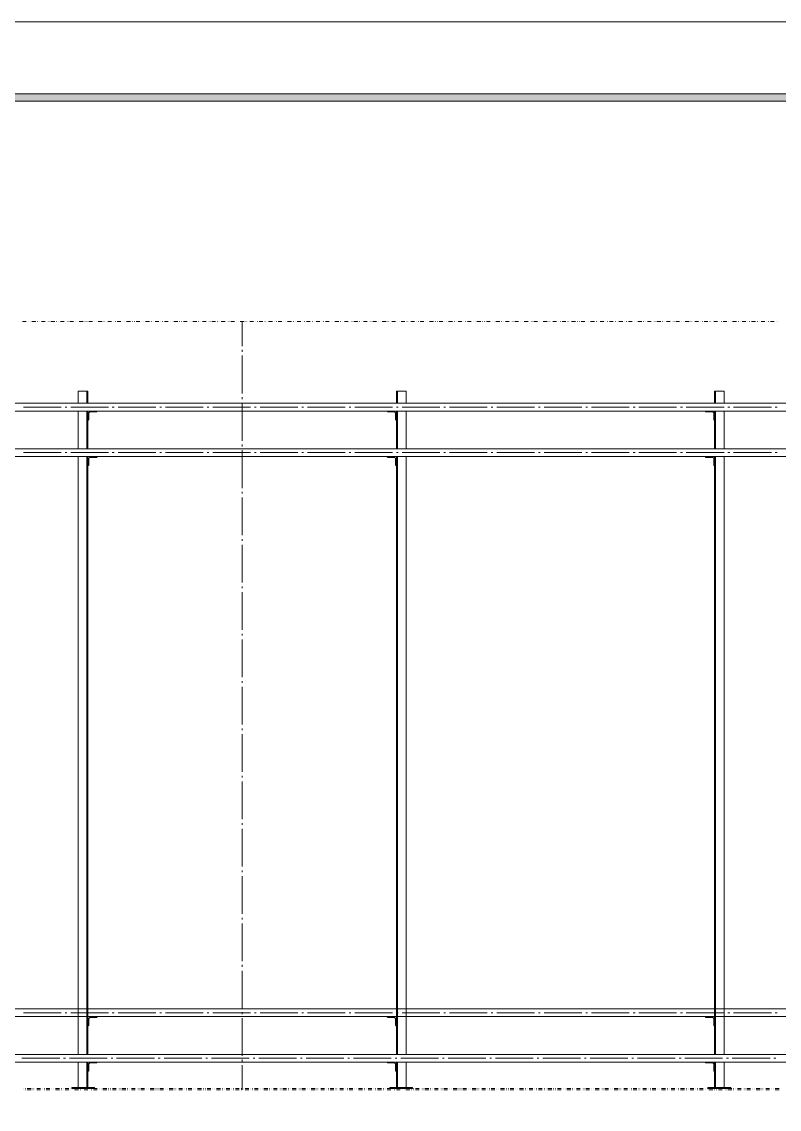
# Model space of a CAD drawing. Header units: millimetres. Extents: x 0 to 829, y 0 to 586.
# Drawn here: x 204.5 to 303.1, y 444 to 585.6 of the extents above; entities that cross this region are included whole.
import ezdxf

# ---------------------------------------------------------------- set-up
doc = ezdxf.new("R2010")
doc.units = ezdxf.units.MM

msp = doc.modelspace()

# ---------------------------------------------------------------- hatches: boundary and pattern name
h = msp.add_hatch(color=0)
h.dxf.hatch_style = 2
h.paths.add_polyline_path([(819.788528, 576.266028), (818.80075, 575.281778), (25.142472, 575.281778), (24.154694, 576.266028)])

# ---------------------------------------------------------------- linework, layer by layer
at = {"color": 0, "lineweight": 0}
for points in [[(0, 0), (0, 585.632278), (829.154778, 585.632278), (829.154778, 0)], [(819.788528, 576.266028), (818.80075, 575.281778), (25.142472, 575.281778), (24.154694, 576.266028)]]:
    msp.add_lwpolyline(points, close=True, dxfattribs=at)
for points in [[(204.611111, 546.583306), (205.105, 546.583306)], [(205.351944, 546.583306), (205.369583, 546.583306)], [(205.598889, 546.583306), (205.616528, 546.583306)], [(205.842306, 546.583306), (206.336194, 546.583306)], [(206.583139, 546.583306), (206.600778, 546.583306)], [(206.830083, 546.583306), (206.847722, 546.583306)], [(207.077028, 546.583306), (207.570917, 546.583306)], [(207.814333, 546.583306), (207.831972, 546.583306)], [(208.061278, 546.583306), (208.078917, 546.583306)], [(208.308222, 546.583306), (208.802111, 546.583306)], [(209.049056, 546.583306), (209.066694, 546.583306)], [(209.296, 546.583306), (209.313639, 546.583306)], [(209.539417, 546.583306), (210.033306, 546.583306)], [(210.28025, 546.583306), (210.297889, 546.583306)], [(210.527194, 546.583306), (210.544833, 546.583306)], [(210.774139, 546.583306), (211.268028, 546.583306)], [(211.511444, 546.583306), (211.529083, 546.583306)], [(211.758389, 546.583306), (211.776028, 546.583306)], [(212.005333, 546.583306), (212.499222, 546.583306)], [(212.746167, 546.583306), (212.763806, 546.583306)], [(212.993111, 546.583306), (213.01075, 546.583306)], [(213.236528, 546.583306), (213.730417, 546.583306)], [(213.977361, 546.583306), (213.995, 546.583306)], [(214.224306, 546.583306), (214.241944, 546.583306)], [(214.47125, 546.583306), (214.965139, 546.583306)], [(215.208556, 546.583306), (215.226194, 546.583306)], [(215.4555, 546.583306), (215.473139, 546.583306)], [(215.702444, 546.583306), (216.196333, 546.583306)], [(216.443278, 546.583306), (216.460917, 546.583306)], [(216.690222, 546.583306), (216.707861, 546.583306)], [(216.937167, 546.583306), (217.427528, 546.583306)], [(217.674472, 546.583306), (217.692111, 546.583306)], [(217.921417, 546.583306), (217.939056, 546.583306)], [(218.168361, 546.583306), (218.66225, 546.583306)], [(218.905667, 546.583306), (218.923306, 546.583306)], [(219.152611, 546.583306), (219.17025, 546.583306)], [(219.399556, 546.583306), (219.893444, 546.583306)], [(220.140389, 546.583306), (220.158028, 546.583306)], [(220.387333, 546.583306), (220.404972, 546.583306)], [(220.634278, 546.583306), (221.124639, 546.583306)], [(221.371583, 546.583306), (221.389222, 546.583306)], [(221.618528, 546.583306), (221.636167, 546.583306)], [(221.865472, 546.583306), (222.359361, 546.583306)], [(222.602778, 546.583306), (222.620417, 546.583306)], [(222.849722, 546.583306), (222.867361, 546.583306)], [(223.096667, 546.583306), (223.590556, 546.583306)], [(223.8375, 546.583306), (223.855139, 546.583306)], [(224.084444, 546.583306), (224.102083, 546.583306)], [(224.331389, 546.583306), (224.82175, 546.583306)], [(225.068694, 546.583306), (225.086333, 546.583306)], [(225.315639, 546.583306), (225.333278, 546.583306)], [(225.562583, 546.583306), (226.056472, 546.583306)], [(226.299889, 546.583306), (226.317528, 546.583306)], [(226.546833, 546.583306), (226.564472, 546.583306)], [(226.793778, 546.583306), (227.287667, 546.583306)], [(227.534611, 546.583306), (227.55225, 546.583306)], [(227.781556, 546.583306), (227.799194, 546.583306)], [(228.0285, 546.583306), (228.518861, 546.583306)], [(228.765806, 546.583306), (228.783444, 546.583306)], [(229.01275, 546.583306), (229.030389, 546.583306)], [(229.259694, 546.583306), (229.753583, 546.583306)], [(230.000528, 546.583306), (230.018167, 546.583306)], [(230.243944, 546.583306), (230.261583, 546.583306)], [(230.490889, 546.583306), (230.984778, 546.583306)], [(231.231722, 546.583306), (231.249361, 546.583306)], [(231.478667, 546.583306), (231.496306, 546.583306)], [(231.725611, 546.583306), (232.215972, 546.583306)], [(232.462917, 546.583306), (232.480556, 546.583306)], [(232.709861, 546.583306), (232.7275, 546.583306)], [(232.956806, 546.583306), (233.450694, 546.583306)], [(233.20375, 546.583306), (233.20375, 543.404778)], [(233.697639, 546.583306), (233.715278, 546.583306)], [(233.941056, 546.583306), (233.958694, 546.583306)], [(234.188, 546.583306), (234.681889, 546.583306)], [(234.928833, 546.583306), (234.946472, 546.583306)], [(235.175778, 546.583306), (235.193417, 546.583306)], [(235.422722, 546.583306), (235.913083, 546.583306)], [(236.160028, 546.583306), (236.177667, 546.583306)], [(236.406972, 546.583306), (236.424611, 546.583306)], [(236.653917, 546.583306), (237.147806, 546.583306)], [(237.39475, 546.583306), (237.412389, 546.583306)], [(237.638167, 546.583306), (237.655806, 546.583306)], [(237.885111, 546.583306), (238.379, 546.583306)], [(238.625944, 546.583306), (238.643583, 546.583306)], [(238.872889, 546.583306), (238.890528, 546.583306)], [(239.119833, 546.583306), (239.610194, 546.583306)], [(239.857139, 546.583306), (239.874778, 546.583306)], [(240.104083, 546.583306), (240.121722, 546.583306)], [(240.351028, 546.583306), (240.844917, 546.583306)], [(241.091861, 546.583306), (241.1095, 546.583306)], [(241.335278, 546.583306), (241.352917, 546.583306)], [(241.582222, 546.583306), (242.076111, 546.583306)], [(242.323056, 546.583306), (242.340694, 546.583306)], [(242.57, 546.583306), (242.587639, 546.583306)], [(242.816944, 546.583306), (243.307306, 546.583306)], [(243.55425, 546.583306), (243.571889, 546.583306)], [(243.801194, 546.583306), (243.818833, 546.583306)], [(244.048139, 546.583306), (244.542028, 546.583306)], [(244.788972, 546.583306), (244.806611, 546.583306)], [(245.032389, 546.583306), (245.050028, 546.583306)], [(245.279333, 546.583306), (245.773222, 546.583306)], [(246.020167, 546.583306), (246.037806, 546.583306)], [(246.267111, 546.583306), (246.28475, 546.583306)], [(246.514056, 546.583306), (247.004417, 546.583306)], [(247.251361, 546.583306), (247.269, 546.583306)], [(247.498306, 546.583306), (247.515944, 546.583306)], [(247.74525, 546.583306), (248.239139, 546.583306)], [(248.486083, 546.583306), (248.503722, 546.583306)], [(248.7295, 546.583306), (248.747139, 546.583306)], [(248.976444, 546.583306), (249.470333, 546.583306)], [(249.717278, 546.583306), (249.734917, 546.583306)], [(249.964222, 546.583306), (249.981861, 546.583306)], [(250.211167, 546.583306), (250.701528, 546.583306)], [(250.948472, 546.583306), (250.966111, 546.583306)], [(251.195417, 546.583306), (251.213056, 546.583306)], [(251.442361, 546.583306), (251.93625, 546.583306)], [(252.183194, 546.583306), (252.200833, 546.583306)], [(252.426611, 546.583306), (252.44425, 546.583306)], [(252.673556, 546.583306), (253.167444, 546.583306)], [(253.414389, 546.583306), (253.432028, 546.583306)], [(253.661333, 546.583306), (253.678972, 546.583306)], [(253.908278, 546.583306), (254.398639, 546.583306)], [(254.645583, 546.583306), (254.663222, 546.583306)], [(254.892528, 546.583306), (254.910167, 546.583306)], [(255.139472, 546.583306), (255.633361, 546.583306)], [(255.880306, 546.583306), (255.897944, 546.583306)], [(256.123722, 546.583306), (256.141361, 546.583306)], [(256.370667, 546.583306), (256.864556, 546.583306)], [(257.1115, 546.583306), (257.129139, 546.583306)], [(257.358444, 546.583306), (257.376083, 546.583306)], [(257.605389, 546.583306), (258.09575, 546.583306)], [(258.342694, 546.583306), (258.360333, 546.583306)], [(258.589639, 546.583306), (258.607278, 546.583306)], [(258.836583, 546.583306), (259.330472, 546.583306)], [(259.577417, 546.583306), (259.595056, 546.583306)], [(259.824361, 546.583306), (259.842, 546.583306)], [(260.067778, 546.583306), (260.561667, 546.583306)], [(260.808611, 546.583306), (260.82625, 546.583306)], [(261.055556, 546.583306), (261.073194, 546.583306)], [(261.3025, 546.583306), (261.792861, 546.583306)], [(262.039806, 546.583306), (262.057444, 546.583306)], [(262.28675, 546.583306), (262.304389, 546.583306)], [(262.533694, 546.583306), (263.027583, 546.583306)], [(263.274528, 546.583306), (263.292167, 546.583306)], [(263.521472, 546.583306), (263.539111, 546.583306)], [(263.764889, 546.583306), (264.258778, 546.583306)], [(264.505722, 546.583306), (264.523361, 546.583306)], [(264.752667, 546.583306), (264.770306, 546.583306)], [(264.999611, 546.583306), (265.489972, 546.583306)], [(265.736917, 546.583306), (265.754556, 546.583306)], [(265.983861, 546.583306), (266.0015, 546.583306)], [(266.230806, 546.583306), (266.724694, 546.583306)], [(266.971639, 546.583306), (266.989278, 546.583306)], [(267.218583, 546.583306), (267.236222, 546.583306)], [(267.462, 546.583306), (267.955889, 546.583306)], [(268.202833, 546.583306), (268.220472, 546.583306)], [(268.449778, 546.583306), (268.467417, 546.583306)], [(268.696722, 546.583306), (269.187083, 546.583306)], [(269.434028, 546.583306), (269.451667, 546.583306)], [(269.680972, 546.583306), (269.698611, 546.583306)], [(269.927917, 546.583306), (270.421806, 546.583306)], [(270.66875, 546.583306), (270.686389, 546.583306)], [(270.915694, 546.583306), (270.933333, 546.583306)], [(271.159111, 546.583306), (271.653, 546.583306)], [(271.899944, 546.583306), (271.917583, 546.583306)], [(272.146889, 546.583306), (272.164528, 546.583306)], [(272.393833, 546.583306), (272.887722, 546.583306)], [(273.131139, 546.583306), (273.148778, 546.583306)], [(273.378083, 546.583306), (273.395722, 546.583306)], [(273.625028, 546.583306), (274.118917, 546.583306)], [(274.365861, 546.583306), (274.3835, 546.583306)], [(274.612806, 546.583306), (274.630444, 546.583306)], [(274.856222, 546.583306), (275.350111, 546.583306)], [(275.597056, 546.583306), (275.614694, 546.583306)], [(275.844, 546.583306), (275.861639, 546.583306)], [(276.090944, 546.583306), (276.584833, 546.583306)], [(276.82825, 546.583306), (276.845889, 546.583306)], [(277.075194, 546.583306), (277.092833, 546.583306)], [(277.322139, 546.583306), (277.816028, 546.583306)], [(278.062972, 546.583306), (278.080611, 546.583306)], [(278.309917, 546.583306), (278.327556, 546.583306)], [(278.553333, 546.583306), (279.047222, 546.583306)], [(279.294167, 546.583306), (279.311806, 546.583306)], [(279.541111, 546.583306), (279.55875, 546.583306)], [(279.788056, 546.583306), (280.281944, 546.583306)], [(280.525361, 546.583306), (280.543, 546.583306)], [(280.772306, 546.583306), (280.789944, 546.583306)], [(281.01925, 546.583306), (281.513139, 546.583306)], [(281.760083, 546.583306), (281.777722, 546.583306)], [(282.007028, 546.583306), (282.024667, 546.583306)], [(282.250444, 546.583306), (282.744333, 546.583306)], [(282.991278, 546.583306), (283.008917, 546.583306)], [(283.238222, 546.583306), (283.255861, 546.583306)], [(283.485167, 546.583306), (283.979056, 546.583306)], [(284.222472, 546.583306), (284.240111, 546.583306)], [(284.469417, 546.583306), (284.487056, 546.583306)], [(284.716361, 546.583306), (285.21025, 546.583306)], [(285.457194, 546.583306), (285.474833, 546.583306)], [(285.704139, 546.583306), (285.721778, 546.583306)], [(285.951083, 546.583306), (286.441444, 546.583306)], [(286.688389, 546.583306), (286.706028, 546.583306)], [(286.935333, 546.583306), (286.952972, 546.583306)], [(287.182278, 546.583306), (287.676167, 546.583306)], [(287.919583, 546.583306), (287.937222, 546.583306)], [(288.166528, 546.583306), (288.184167, 546.583306)], [(288.413472, 546.583306), (288.907361, 546.583306)], [(289.154306, 546.583306), (289.171944, 546.583306)], [(289.40125, 546.583306), (289.418889, 546.583306)], [(289.648194, 546.583306), (290.138556, 546.583306)], [(290.3855, 546.583306), (290.403139, 546.583306)], [(290.632444, 546.583306), (290.650083, 546.583306)], [(290.879389, 546.583306), (291.373278, 546.583306)], [(291.616694, 546.583306), (291.634333, 546.583306)], [(291.863639, 546.583306), (291.881278, 546.583306)], [(292.110583, 546.583306), (292.604472, 546.583306)], [(292.851417, 546.583306), (292.869056, 546.583306)], [(293.098361, 546.583306), (293.116, 546.583306)], [(293.345306, 546.583306), (293.835667, 546.583306)], [(294.082611, 546.583306), (294.10025, 546.583306)], [(294.329556, 546.583306), (294.347194, 546.583306)], [(294.5765, 546.583306), (295.070389, 546.583306)], [(295.313806, 546.583306), (295.331444, 546.583306)], [(295.56075, 546.583306), (295.578389, 546.583306)], [(295.807694, 546.583306), (296.301583, 546.583306)], [(296.548528, 546.583306), (296.566167, 546.583306)], [(296.795472, 546.583306), (296.813111, 546.583306)], [(297.042417, 546.583306), (297.532778, 546.583306)], [(297.779722, 546.583306), (297.797361, 546.583306)], [(298.026667, 546.583306), (298.044306, 546.583306)], [(298.273611, 546.583306), (298.7675, 546.583306)], [(299.014444, 546.583306), (299.032083, 546.583306)], [(299.257861, 546.583306), (299.2755, 546.583306)], [(299.504806, 546.583306), (299.998694, 546.583306)], [(300.245639, 546.583306), (300.263278, 546.583306)], [(300.492583, 546.583306), (300.510222, 546.583306)], [(300.739528, 546.583306), (301.229889, 546.583306)], [(301.476833, 546.583306), (301.494472, 546.583306)], [(301.723778, 546.583306), (301.741417, 546.583306)], [(301.970722, 546.583306), (302.464611, 546.583306)], [(302.711556, 546.583306), (302.729194, 546.583306)], [(302.954972, 546.583306), (302.972611, 546.583306)], [(233.20375, 542.914417), (233.20375, 542.667472)], [(233.20375, 542.173583), (233.20375, 537.245278)], [(211.878333, 537.538083), (213.120111, 537.538083)], [(211.878333, 537.538083), (211.878333, 535.950583)], [(213.000167, 537.538083), (213.000167, 535.950583)], [(213.120111, 537.538083), (213.120111, 535.950583)], [(233.20375, 536.751389), (233.20375, 536.504444)], [(253.287389, 537.538083), (253.287389, 535.950583)], [(254.529167, 537.538083), (253.287389, 537.538083)], [(253.403806, 537.538083), (253.403806, 535.950583)], [(254.529167, 537.538083), (254.529167, 535.950583)], [(294.692917, 537.538083), (294.692917, 535.950583)], [(295.938222, 537.538083), (294.692917, 537.538083)], [(294.812861, 537.538083), (294.812861, 535.950583)], [(295.938222, 537.538083), (295.938222, 535.950583)], [(198.518639, 535.950583), (365.629472, 535.950583)], [(204.724, 535.446111), (209.652306, 535.446111)], [(210.146194, 535.446111), (210.393139, 535.446111)], [(210.8835, 535.446111), (215.815333, 535.446111)], [(216.305694, 535.446111), (216.552639, 535.446111)], [(217.046528, 535.446111), (221.974833, 535.446111)], [(222.468722, 535.446111), (222.715667, 535.446111)], [(223.209556, 535.446111), (228.137861, 535.446111)], [(228.63175, 535.446111), (228.878694, 535.446111)], [(229.369056, 535.446111), (234.300889, 535.446111)], [(233.20375, 536.010556), (233.20375, 531.08225)], [(234.79125, 535.446111), (235.038194, 535.446111)], [(235.532083, 535.446111), (240.460389, 535.446111)], [(240.954278, 535.446111), (241.201222, 535.446111)], [(241.695111, 535.446111), (246.623417, 535.446111)], [(247.117306, 535.446111), (247.36425, 535.446111)], [(247.854611, 535.446111), (252.786444, 535.446111)], [(253.280333, 535.446111), (253.52375, 535.446111)], [(254.017639, 535.446111), (258.949472, 535.446111)], [(259.439833, 535.446111), (259.686778, 535.446111)], [(260.180667, 535.446111), (265.108972, 535.446111)], [(265.602861, 535.446111), (265.849806, 535.446111)], [(266.343694, 535.446111), (271.272, 535.446111)], [(271.765889, 535.446111), (272.012833, 535.446111)], [(272.503194, 535.446111), (277.435028, 535.446111)], [(277.925389, 535.446111), (278.172333, 535.446111)], [(278.666222, 535.446111), (283.594528, 535.446111)], [(284.088417, 535.446111), (284.335361, 535.446111)], [(284.82925, 535.446111), (289.757556, 535.446111)], [(290.251444, 535.446111), (290.498389, 535.446111)], [(290.98875, 535.446111), (295.920583, 535.446111)], [(296.410944, 535.446111), (296.657889, 535.446111)], [(297.151778, 535.446111), (302.080083, 535.446111)], [(302.573972, 535.446111), (302.820917, 535.446111)], [(198.518639, 534.945167), (365.629472, 534.945167)], [(211.878333, 534.945167), (211.878333, 530.0345)], [(213.000167, 534.945167), (213.000167, 530.0345)], [(213.120111, 534.945167), (213.120111, 530.0345)], [(213.356472, 534.825222), (213.236528, 534.708806)], [(213.236528, 534.708806), (213.236528, 533.819806)], [(213.356472, 534.825222), (214.245472, 534.825222)], [(214.245472, 534.825222), (214.361889, 534.945167)], [(252.042083, 534.945167), (252.162028, 534.825222)], [(252.042083, 534.945167), (252.162028, 534.825222)], [(253.051028, 534.825222), (252.162028, 534.825222)], [(253.051028, 534.825222), (252.162028, 534.825222)], [(253.167444, 534.708806), (253.051028, 534.825222)], [(253.167444, 534.708806), (253.051028, 534.825222)], [(253.167444, 534.708806), (253.167444, 533.819806)], [(253.167444, 534.708806), (253.167444, 533.819806)], [(253.287389, 534.945167), (253.287389, 530.0345)], [(253.403806, 534.945167), (253.403806, 530.0345)], [(254.529167, 534.945167), (254.529167, 530.0345)], [(293.451139, 534.945167), (293.571083, 534.825222)], [(293.451139, 534.945167), (293.571083, 534.825222)], [(294.456556, 534.825222), (293.571083, 534.825222)], [(294.456556, 534.825222), (293.571083, 534.825222)], [(294.5765, 534.708806), (294.456556, 534.825222)], [(294.5765, 534.708806), (294.456556, 534.825222)], [(294.5765, 534.708806), (294.5765, 533.819806)], [(294.5765, 534.708806), (294.5765, 533.819806)], [(294.692917, 534.945167), (294.692917, 530.0345)], [(294.812861, 534.945167), (294.812861, 530.0345)], [(295.938222, 534.945167), (295.938222, 530.0345)], [(213.120111, 533.703389), (213.236528, 533.819806)], [(253.167444, 533.819806), (253.287389, 533.703389)], [(253.167444, 533.819806), (253.287389, 533.703389)], [(294.5765, 533.819806), (294.692917, 533.703389)], [(294.5765, 533.819806), (294.692917, 533.703389)], [(198.518639, 530.0345), (365.629472, 530.0345)], [(233.20375, 530.588361), (233.20375, 530.341417)], [(233.20375, 529.851056), (233.20375, 524.919222)], [(198.518639, 529.029083), (365.629472, 529.029083)], [(204.724, 529.533556), (209.652306, 529.533556)], [(210.146194, 529.533556), (210.393139, 529.533556)], [(210.8835, 529.533556), (215.815333, 529.533556)], [(211.878333, 529.029083), (211.878333, 451.171028)], [(213.000167, 529.029083), (213.000167, 451.171028)], [(213.120111, 529.029083), (213.120111, 451.171028)], [(213.356472, 528.912667), (213.236528, 528.792722)], [(213.236528, 528.792722), (213.236528, 527.903722)], [(213.356472, 528.912667), (214.245472, 528.912667)], [(214.245472, 528.912667), (214.361889, 529.029083)], [(216.305694, 529.533556), (216.552639, 529.533556)], [(217.046528, 529.533556), (221.974833, 529.533556)], [(222.468722, 529.533556), (222.715667, 529.533556)], [(223.209556, 529.533556), (228.137861, 529.533556)], [(228.63175, 529.533556), (228.878694, 529.533556)], [(229.369056, 529.533556), (234.300889, 529.533556)], [(234.79125, 529.533556), (235.038194, 529.533556)], [(235.532083, 529.533556), (240.460389, 529.533556)], [(240.954278, 529.533556), (241.201222, 529.533556)], [(241.695111, 529.533556), (246.623417, 529.533556)], [(247.117306, 529.533556), (247.36425, 529.533556)], [(247.854611, 529.533556), (252.786444, 529.533556)], [(252.042083, 529.029083), (252.162028, 528.912667)], [(252.042083, 529.029083), (252.162028, 528.912667)], [(253.051028, 528.912667), (252.162028, 528.912667)], [(253.051028, 528.912667), (252.162028, 528.912667)], [(253.167444, 528.792722), (253.051028, 528.912667)], [(253.167444, 528.792722), (253.051028, 528.912667)], [(253.167444, 528.792722), (253.167444, 527.903722)], [(253.167444, 528.792722), (253.167444, 527.903722)], [(253.280333, 529.533556), (253.52375, 529.533556)], [(253.287389, 529.029083), (253.287389, 451.171028)], [(253.403806, 529.029083), (253.403806, 451.171028)], [(254.017639, 529.533556), (258.949472, 529.533556)], [(254.529167, 529.029083), (254.529167, 451.171028)], [(259.439833, 529.533556), (259.686778, 529.533556)], [(260.180667, 529.533556), (265.108972, 529.533556)], [(265.602861, 529.533556), (265.849806, 529.533556)], [(266.343694, 529.533556), (271.272, 529.533556)], [(271.765889, 529.533556), (272.012833, 529.533556)], [(272.503194, 529.533556), (277.435028, 529.533556)], [(277.925389, 529.533556), (278.172333, 529.533556)], [(278.666222, 529.533556), (283.594528, 529.533556)], [(284.088417, 529.533556), (284.335361, 529.533556)], [(284.82925, 529.533556), (289.757556, 529.533556)], [(290.251444, 529.533556), (290.498389, 529.533556)], [(290.98875, 529.533556), (295.920583, 529.533556)], [(293.451139, 529.029083), (293.571083, 528.912667)], [(293.451139, 529.029083), (293.571083, 528.912667)], [(294.456556, 528.912667), (293.571083, 528.912667)], [(294.456556, 528.912667), (293.571083, 528.912667)], [(294.5765, 528.792722), (294.456556, 528.912667)], [(294.5765, 528.792722), (294.456556, 528.912667)], [(294.5765, 528.792722), (294.5765, 527.903722)], [(294.5765, 528.792722), (294.5765, 527.903722)], [(294.692917, 529.029083), (294.692917, 451.171028)], [(294.812861, 529.029083), (294.812861, 451.171028)], [(295.938222, 529.029083), (295.938222, 451.171028)], [(296.410944, 529.533556), (296.657889, 529.533556)], [(297.151778, 529.533556), (302.080083, 529.533556)], [(302.573972, 529.533556), (302.820917, 529.533556)], [(213.120111, 527.787306), (213.236528, 527.903722)], [(253.167444, 527.903722), (253.287389, 527.787306)], [(253.167444, 527.903722), (253.287389, 527.787306)], [(294.5765, 527.903722), (294.692917, 527.787306)], [(294.5765, 527.903722), (294.692917, 527.787306)], [(233.20375, 524.428861), (233.20375, 524.181917)], [(233.20375, 523.688028), (233.20375, 518.759722)], [(233.20375, 518.265833), (233.20375, 518.018889)], [(233.20375, 517.525), (233.20375, 512.596694)], [(233.20375, 512.102806), (233.20375, 511.855861)], [(233.20375, 511.3655), (233.20375, 506.433667)], [(233.20375, 505.943306), (233.20375, 505.696361)], [(233.20375, 505.202472), (233.20375, 500.274167)], [(233.20375, 499.780278), (233.20375, 499.533333)], [(233.20375, 499.039444), (233.20375, 494.111139)], [(233.20375, 493.61725), (233.20375, 493.370306)], [(233.20375, 492.879944), (233.20375, 487.948111)], [(233.20375, 487.454222), (233.20375, 487.210806)], [(233.20375, 486.716917), (233.20375, 481.788611)], [(233.20375, 481.294722), (233.20375, 481.047778)], [(233.20375, 480.553889), (233.20375, 475.625583)], [(233.20375, 475.131694), (233.20375, 474.88475)], [(233.20375, 474.390861), (233.20375, 469.462556)], [(233.20375, 468.968667), (233.20375, 468.72525)], [(233.20375, 468.231361), (233.20375, 463.299528)], [(233.20375, 462.809167), (233.20375, 462.562222)], [(233.20375, 462.068333), (233.20375, 457.140028)], [(198.518639, 457.087111), (365.629472, 457.087111)], [(198.518639, 456.081694), (365.629472, 456.081694)], [(204.724, 456.586167), (209.652306, 456.586167)], [(210.146194, 456.586167), (210.393139, 456.586167)], [(210.8835, 456.586167), (215.815333, 456.586167)], [(214.245472, 455.965278), (214.361889, 456.081694)], [(216.305694, 456.586167), (216.552639, 456.586167)], [(217.046528, 456.586167), (221.974833, 456.586167)], [(222.468722, 456.586167), (222.715667, 456.586167)], [(223.209556, 456.586167), (228.137861, 456.586167)], [(228.63175, 456.586167), (228.878694, 456.586167)], [(229.369056, 456.586167), (234.300889, 456.586167)], [(233.20375, 456.646139), (233.20375, 456.399194)], [(234.79125, 456.586167), (235.038194, 456.586167)], [(235.532083, 456.586167), (240.460389, 456.586167)], [(240.954278, 456.586167), (241.201222, 456.586167)], [(241.695111, 456.586167), (246.623417, 456.586167)], [(247.117306, 456.586167), (247.36425, 456.586167)], [(247.854611, 456.586167), (252.786444, 456.586167)], [(252.042083, 456.081694), (252.162028, 455.965278)], [(253.280333, 456.586167), (253.52375, 456.586167)], [(254.017639, 456.586167), (258.949472, 456.586167)], [(259.439833, 456.586167), (259.686778, 456.586167)], [(260.180667, 456.586167), (265.108972, 456.586167)], [(265.602861, 456.586167), (265.849806, 456.586167)], [(266.343694, 456.586167), (271.272, 456.586167)], [(271.765889, 456.586167), (272.012833, 456.586167)], [(272.503194, 456.586167), (277.435028, 456.586167)], [(277.925389, 456.586167), (278.172333, 456.586167)], [(278.666222, 456.586167), (283.594528, 456.586167)], [(284.088417, 456.586167), (284.335361, 456.586167)], [(284.82925, 456.586167), (289.757556, 456.586167)], [(290.251444, 456.586167), (290.498389, 456.586167)], [(290.98875, 456.586167), (295.920583, 456.586167)], [(293.451139, 456.081694), (293.571083, 455.965278)], [(296.410944, 456.586167), (296.657889, 456.586167)], [(297.151778, 456.586167), (302.080083, 456.586167)], [(302.573972, 456.586167), (302.820917, 456.586167)], [(213.120111, 454.839917), (213.236528, 454.959861)], [(213.356472, 455.965278), (213.236528, 455.845333)], [(213.236528, 455.845333), (213.236528, 454.959861)], [(213.356472, 455.965278), (214.245472, 455.965278)], [(233.20375, 455.905306), (233.20375, 450.977)], [(253.051028, 455.965278), (252.162028, 455.965278)], [(253.167444, 455.845333), (253.051028, 455.965278)], [(253.167444, 455.845333), (253.167444, 454.959861)], [(253.167444, 454.959861), (253.287389, 454.839917)], [(294.456556, 455.965278), (293.571083, 455.965278)], [(294.5765, 455.845333), (294.456556, 455.965278)], [(294.5765, 455.845333), (294.5765, 454.959861)], [(294.5765, 454.959861), (294.692917, 454.839917)], [(198.518639, 451.171028), (365.629472, 451.171028)], [(204.547611, 450.670083), (209.475917, 450.670083)], [(209.969806, 450.670083), (210.21675, 450.670083)], [(210.710639, 450.670083), (215.638944, 450.670083)], [(216.132833, 450.670083), (216.379778, 450.670083)], [(216.870139, 450.670083), (221.801972, 450.670083)], [(222.292333, 450.670083), (222.539278, 450.670083)], [(223.033167, 450.670083), (227.961472, 450.670083)], [(228.455361, 450.670083), (228.702306, 450.670083)], [(229.196194, 450.670083), (234.1245, 450.670083)], [(233.20375, 450.483111), (233.20375, 450.236167)], [(234.618389, 450.670083), (234.865333, 450.670083)], [(235.355694, 450.670083), (240.287528, 450.670083)], [(240.777889, 450.670083), (241.024833, 450.670083)], [(241.518722, 450.670083), (246.447028, 450.670083)], [(246.940917, 450.670083), (247.187861, 450.670083)], [(247.68175, 450.670083), (252.610056, 450.670083)], [(253.103944, 450.670083), (253.350889, 450.670083)], [(253.84125, 450.670083), (258.773083, 450.670083)], [(259.266972, 450.670083), (259.510389, 450.670083)], [(260.004278, 450.670083), (264.936111, 450.670083)], [(265.426472, 450.670083), (265.673417, 450.670083)], [(266.167306, 450.670083), (271.095611, 450.670083)], [(271.5895, 450.670083), (271.836444, 450.670083)], [(272.330333, 450.670083), (277.258639, 450.670083)], [(277.752528, 450.670083), (277.999472, 450.670083)], [(278.489833, 450.670083), (283.421667, 450.670083)], [(283.912028, 450.670083), (284.158972, 450.670083)], [(284.652861, 450.670083), (289.581167, 450.670083)], [(290.075056, 450.670083), (290.322, 450.670083)], [(290.815889, 450.670083), (295.744194, 450.670083)], [(296.238083, 450.670083), (296.485028, 450.670083)], [(296.975389, 450.670083), (301.907222, 450.670083)], [(302.397583, 450.670083), (302.644528, 450.670083)], [(198.518639, 450.165611), (365.629472, 450.165611)], [(211.878333, 450.165611), (211.878333, 446.845972)], [(213.000167, 450.165611), (213.000167, 446.845972)], [(213.120111, 450.165611), (213.120111, 446.845972)], [(213.120111, 448.923833), (213.236528, 449.043778)], [(213.356472, 450.049194), (213.236528, 449.92925)], [(213.236528, 449.92925), (213.236528, 449.043778)], [(213.356472, 450.049194), (214.245472, 450.049194)], [(214.245472, 450.049194), (214.361889, 450.165611)], [(233.20375, 449.745806), (233.20375, 446.567278)], [(252.042083, 450.165611), (252.162028, 450.049194)], [(253.051028, 450.049194), (252.162028, 450.049194)], [(253.167444, 449.92925), (253.051028, 450.049194)], [(253.167444, 449.92925), (253.167444, 449.043778)], [(253.167444, 449.043778), (253.287389, 448.923833)], [(253.287389, 450.165611), (253.287389, 446.845972)], [(253.403806, 450.165611), (253.403806, 446.845972)], [(254.529167, 450.165611), (254.529167, 446.845972)], [(293.451139, 450.165611), (293.571083, 450.049194)], [(294.456556, 450.049194), (293.571083, 450.049194)], [(294.5765, 449.92925), (294.456556, 450.049194)], [(294.5765, 449.92925), (294.5765, 449.043778)], [(294.5765, 449.043778), (294.692917, 448.923833)], [(294.692917, 450.165611), (294.692917, 446.845972)], [(294.812861, 450.165611), (294.812861, 446.845972)], [(295.938222, 450.165611), (295.938222, 446.845972)], [(204.734583, 446.726028), (204.752222, 446.726028)], [(204.734583, 446.567278), (204.752222, 446.567278)], [(204.981528, 446.726028), (204.999167, 446.726028)], [(204.981528, 446.567278), (204.999167, 446.567278)], [(205.228472, 446.726028), (205.722361, 446.726028)], [(205.228472, 446.567278), (205.722361, 446.567278)], [(205.965778, 446.726028), (205.983417, 446.726028)], [(205.965778, 446.567278), (205.983417, 446.567278)], [(206.212722, 446.726028), (206.230361, 446.726028)], [(206.212722, 446.567278), (206.230361, 446.567278)], [(206.459667, 446.726028), (206.953556, 446.726028)], [(206.459667, 446.567278), (206.953556, 446.567278)], [(207.2005, 446.726028), (207.218139, 446.726028)], [(207.2005, 446.567278), (207.218139, 446.567278)], [(207.447444, 446.726028), (207.465083, 446.726028)], [(207.447444, 446.567278), (207.465083, 446.567278)], [(207.690861, 446.726028), (208.18475, 446.726028)], [(207.690861, 446.567278), (208.18475, 446.567278)], [(208.431694, 446.726028), (208.449333, 446.726028)], [(208.431694, 446.567278), (208.449333, 446.567278)], [(208.678639, 446.726028), (208.696278, 446.726028)], [(208.678639, 446.567278), (208.696278, 446.567278)], [(208.925583, 446.726028), (209.419472, 446.726028)], [(208.925583, 446.567278), (209.419472, 446.567278)], [(209.662889, 446.726028), (209.680528, 446.726028)], [(209.662889, 446.567278), (209.680528, 446.567278)], [(209.909833, 446.726028), (209.927472, 446.726028)], [(209.909833, 446.567278), (209.927472, 446.567278)], [(210.156778, 446.726028), (210.650667, 446.726028)], [(210.156778, 446.567278), (210.650667, 446.567278)], [(210.897611, 446.726028), (210.91525, 446.726028)], [(210.897611, 446.567278), (210.91525, 446.567278)], [(211.021083, 446.845972), (211.021083, 446.726028)], [(211.021083, 446.845972), (213.977361, 446.845972)], [(211.021083, 446.726028), (213.977361, 446.726028)], [(211.144556, 446.726028), (211.162194, 446.726028)], [(211.144556, 446.567278), (211.162194, 446.567278)], [(211.387972, 446.726028), (211.881861, 446.726028)], [(211.387972, 446.567278), (211.881861, 446.567278)], [(212.128806, 446.726028), (212.146444, 446.726028)], [(212.128806, 446.567278), (212.146444, 446.567278)], [(212.37575, 446.726028), (212.393389, 446.726028)], [(212.37575, 446.567278), (212.393389, 446.567278)], [(212.622694, 446.726028), (213.116583, 446.726028)], [(212.622694, 446.567278), (213.116583, 446.567278)], [(213.36, 446.726028), (213.377639, 446.726028)], [(213.36, 446.567278), (213.377639, 446.567278)], [(213.606944, 446.726028), (213.624583, 446.726028)], [(213.606944, 446.567278), (213.624583, 446.567278)], [(213.853889, 446.726028), (214.347778, 446.726028)], [(213.853889, 446.567278), (214.347778, 446.567278)], [(213.977361, 446.845972), (213.977361, 446.726028)], [(214.594722, 446.726028), (214.612361, 446.726028)], [(214.594722, 446.567278), (214.612361, 446.567278)], [(214.841667, 446.726028), (214.859306, 446.726028)], [(214.841667, 446.567278), (214.859306, 446.567278)], [(215.085083, 446.726028), (215.578972, 446.726028)], [(215.085083, 446.567278), (215.578972, 446.567278)], [(215.825917, 446.726028), (215.843556, 446.726028)], [(215.825917, 446.567278), (215.843556, 446.567278)], [(216.072861, 446.726028), (216.0905, 446.726028)], [(216.072861, 446.567278), (216.0905, 446.567278)], [(216.319806, 446.726028), (216.813694, 446.726028)], [(216.319806, 446.567278), (216.813694, 446.567278)], [(217.057111, 446.726028), (217.07475, 446.726028)], [(217.057111, 446.567278), (217.07475, 446.567278)], [(217.304056, 446.726028), (217.321694, 446.726028)], [(217.304056, 446.567278), (217.321694, 446.567278)], [(217.551, 446.726028), (218.044889, 446.726028)], [(217.551, 446.567278), (218.044889, 446.567278)], [(218.291833, 446.726028), (218.309472, 446.726028)], [(218.291833, 446.567278), (218.309472, 446.567278)], [(218.538778, 446.726028), (218.556417, 446.726028)], [(218.538778, 446.567278), (218.556417, 446.567278)], [(218.785722, 446.726028), (219.276083, 446.726028)], [(218.785722, 446.567278), (219.276083, 446.567278)], [(219.523028, 446.726028), (219.540667, 446.726028)], [(219.523028, 446.567278), (219.540667, 446.567278)], [(219.769972, 446.726028), (219.787611, 446.726028)], [(219.769972, 446.567278), (219.787611, 446.567278)], [(220.016917, 446.726028), (220.510806, 446.726028)], [(220.016917, 446.567278), (220.510806, 446.567278)], [(220.754222, 446.726028), (220.771861, 446.726028)], [(220.754222, 446.567278), (220.771861, 446.567278)], [(221.001167, 446.726028), (221.018806, 446.726028)], [(221.001167, 446.567278), (221.018806, 446.567278)], [(221.248111, 446.726028), (221.742, 446.726028)], [(221.248111, 446.567278), (221.742, 446.567278)], [(221.988944, 446.726028), (222.006583, 446.726028)], [(221.988944, 446.567278), (222.006583, 446.567278)], [(222.235889, 446.726028), (222.253528, 446.726028)], [(222.235889, 446.567278), (222.253528, 446.567278)], [(222.482833, 446.726028), (222.973194, 446.726028)], [(222.482833, 446.567278), (222.973194, 446.567278)], [(223.220139, 446.726028), (223.237778, 446.726028)], [(223.220139, 446.567278), (223.237778, 446.567278)], [(223.467083, 446.726028), (223.484722, 446.726028)], [(223.467083, 446.567278), (223.484722, 446.567278)], [(223.714028, 446.726028), (224.207917, 446.726028)], [(223.714028, 446.567278), (224.207917, 446.567278)], [(224.451333, 446.726028), (224.468972, 446.726028)], [(224.451333, 446.567278), (224.468972, 446.567278)], [(224.698278, 446.726028), (224.715917, 446.726028)], [(224.698278, 446.567278), (224.715917, 446.567278)], [(224.945222, 446.726028), (225.439111, 446.726028)], [(224.945222, 446.567278), (225.439111, 446.567278)], [(225.686056, 446.726028), (225.703694, 446.726028)], [(225.686056, 446.567278), (225.703694, 446.567278)], [(225.933, 446.726028), (225.950639, 446.726028)], [(225.933, 446.567278), (225.950639, 446.567278)], [(226.179944, 446.726028), (226.670306, 446.726028)], [(226.179944, 446.567278), (226.670306, 446.567278)], [(226.91725, 446.726028), (226.934889, 446.726028)], [(226.91725, 446.567278), (226.934889, 446.567278)], [(227.164194, 446.726028), (227.181833, 446.726028)], [(227.164194, 446.567278), (227.181833, 446.567278)], [(227.411139, 446.726028), (227.905028, 446.726028)], [(227.411139, 446.567278), (227.905028, 446.567278)], [(228.148444, 446.726028), (228.166083, 446.726028)], [(228.148444, 446.567278), (228.166083, 446.567278)], [(228.395389, 446.726028), (228.413028, 446.726028)], [(228.395389, 446.567278), (228.413028, 446.567278)], [(228.642333, 446.726028), (229.136222, 446.726028)], [(228.642333, 446.567278), (229.136222, 446.567278)], [(229.383167, 446.726028), (229.400806, 446.726028)], [(229.383167, 446.567278), (229.400806, 446.567278)], [(229.630111, 446.726028), (229.64775, 446.726028)], [(229.630111, 446.567278), (229.64775, 446.567278)], [(229.877056, 446.726028), (230.367417, 446.726028)], [(229.877056, 446.567278), (230.367417, 446.567278)], [(230.614361, 446.726028), (230.632, 446.726028)], [(230.614361, 446.567278), (230.632, 446.567278)], [(230.861306, 446.726028), (230.878944, 446.726028)], [(230.861306, 446.567278), (230.878944, 446.567278)], [(231.10825, 446.726028), (231.602139, 446.726028)], [(231.10825, 446.567278), (231.602139, 446.567278)], [(231.849083, 446.726028), (231.866722, 446.726028)], [(231.849083, 446.567278), (231.866722, 446.567278)], [(232.0925, 446.726028), (232.110139, 446.726028)], [(232.0925, 446.567278), (232.110139, 446.567278)], [(232.339444, 446.726028), (232.833333, 446.726028)], [(232.339444, 446.567278), (232.833333, 446.567278)], [(233.080278, 446.726028), (233.097917, 446.726028)], [(233.080278, 446.567278), (233.097917, 446.567278)], [(233.327222, 446.726028), (233.344861, 446.726028)], [(233.327222, 446.567278), (233.344861, 446.567278)], [(233.574167, 446.726028), (234.064528, 446.726028)], [(233.574167, 446.567278), (234.064528, 446.567278)], [(234.311472, 446.726028), (234.329111, 446.726028)], [(234.311472, 446.567278), (234.329111, 446.567278)], [(234.558417, 446.726028), (234.576056, 446.726028)], [(234.558417, 446.567278), (234.576056, 446.567278)], [(234.805361, 446.726028), (235.29925, 446.726028)], [(234.805361, 446.567278), (235.29925, 446.567278)], [(235.546194, 446.726028), (235.563833, 446.726028)], [(235.546194, 446.567278), (235.563833, 446.567278)], [(235.789611, 446.726028), (235.80725, 446.726028)], [(235.789611, 446.567278), (235.80725, 446.567278)], [(236.036556, 446.726028), (236.530444, 446.726028)], [(236.036556, 446.567278), (236.530444, 446.567278)], [(236.777389, 446.726028), (236.795028, 446.726028)], [(236.777389, 446.567278), (236.795028, 446.567278)], [(237.024333, 446.726028), (237.041972, 446.726028)], [(237.024333, 446.567278), (237.041972, 446.567278)], [(237.271278, 446.726028), (237.761639, 446.726028)], [(237.271278, 446.567278), (237.761639, 446.567278)], [(238.008583, 446.726028), (238.026222, 446.726028)], [(238.008583, 446.567278), (238.026222, 446.567278)], [(238.255528, 446.726028), (238.273167, 446.726028)], [(238.255528, 446.567278), (238.273167, 446.567278)], [(238.502472, 446.726028), (238.996361, 446.726028)], [(238.502472, 446.567278), (238.996361, 446.567278)], [(239.243306, 446.726028), (239.260944, 446.726028)], [(239.243306, 446.567278), (239.260944, 446.567278)], [(239.486722, 446.726028), (239.504361, 446.726028)], [(239.486722, 446.567278), (239.504361, 446.567278)], [(239.733667, 446.726028), (240.227556, 446.726028)], [(239.733667, 446.567278), (240.227556, 446.567278)], [(240.4745, 446.726028), (240.492139, 446.726028)], [(240.4745, 446.567278), (240.492139, 446.567278)], [(240.721444, 446.726028), (240.739083, 446.726028)], [(240.721444, 446.567278), (240.739083, 446.567278)], [(240.968389, 446.726028), (241.45875, 446.726028)], [(240.968389, 446.567278), (241.45875, 446.567278)], [(241.705694, 446.726028), (241.723333, 446.726028)], [(241.705694, 446.567278), (241.723333, 446.567278)], [(241.952639, 446.726028), (241.970278, 446.726028)], [(241.952639, 446.567278), (241.970278, 446.567278)], [(242.199583, 446.726028), (242.693472, 446.726028)], [(242.199583, 446.567278), (242.693472, 446.567278)], [(242.940417, 446.726028), (242.958056, 446.726028)], [(242.940417, 446.567278), (242.958056, 446.567278)], [(243.183833, 446.726028), (243.201472, 446.726028)], [(243.183833, 446.567278), (243.201472, 446.567278)], [(243.430778, 446.726028), (243.924667, 446.726028)], [(243.430778, 446.567278), (243.924667, 446.567278)], [(244.171611, 446.726028), (244.18925, 446.726028)], [(244.171611, 446.567278), (244.18925, 446.567278)], [(244.418556, 446.726028), (244.436194, 446.726028)], [(244.418556, 446.567278), (244.436194, 446.567278)], [(244.6655, 446.726028), (245.155861, 446.726028)], [(244.6655, 446.567278), (245.155861, 446.567278)], [(245.402806, 446.726028), (245.420444, 446.726028)], [(245.402806, 446.567278), (245.420444, 446.567278)], [(245.64975, 446.726028), (245.667389, 446.726028)], [(245.64975, 446.567278), (245.667389, 446.567278)], [(245.896694, 446.726028), (246.390583, 446.726028)], [(245.896694, 446.567278), (246.390583, 446.567278)], [(246.637528, 446.726028), (246.655167, 446.726028)], [(246.637528, 446.567278), (246.655167, 446.567278)], [(246.880944, 446.726028), (246.898583, 446.726028)], [(246.880944, 446.567278), (246.898583, 446.567278)], [(247.127889, 446.726028), (247.621778, 446.726028)], [(247.127889, 446.567278), (247.621778, 446.567278)], [(247.868722, 446.726028), (247.886361, 446.726028)], [(247.868722, 446.567278), (247.886361, 446.567278)], [(248.115667, 446.726028), (248.133306, 446.726028)], [(248.115667, 446.567278), (248.133306, 446.567278)], [(248.362611, 446.726028), (248.852972, 446.726028)], [(248.362611, 446.567278), (248.852972, 446.567278)], [(249.099917, 446.726028), (249.117556, 446.726028)], [(249.099917, 446.567278), (249.117556, 446.567278)], [(249.346861, 446.726028), (249.3645, 446.726028)], [(249.346861, 446.567278), (249.3645, 446.567278)], [(249.593806, 446.726028), (250.087694, 446.726028)], [(249.593806, 446.567278), (250.087694, 446.567278)], [(250.334639, 446.726028), (250.352278, 446.726028)], [(250.334639, 446.567278), (250.352278, 446.567278)], [(250.578056, 446.726028), (250.595694, 446.726028)], [(250.578056, 446.567278), (250.595694, 446.567278)], [(250.825, 446.726028), (251.318889, 446.726028)], [(250.825, 446.567278), (251.318889, 446.567278)], [(251.565833, 446.726028), (251.583472, 446.726028)], [(251.565833, 446.567278), (251.583472, 446.567278)], [(251.812778, 446.726028), (251.830417, 446.726028)], [(251.812778, 446.567278), (251.830417, 446.567278)], [(252.059722, 446.726028), (252.550083, 446.726028)], [(252.059722, 446.567278), (252.550083, 446.567278)], [(255.386417, 446.845972), (252.426611, 446.845972)], [(252.426611, 446.845972), (252.426611, 446.726028)], [(255.386417, 446.726028), (252.426611, 446.726028)], [(252.797028, 446.726028), (252.814667, 446.726028)], [(252.797028, 446.567278), (252.814667, 446.567278)], [(253.043972, 446.726028), (253.061611, 446.726028)], [(253.043972, 446.567278), (253.061611, 446.567278)], [(253.290917, 446.726028), (253.784806, 446.726028)], [(253.290917, 446.567278), (253.784806, 446.567278)], [(254.03175, 446.726028), (254.049389, 446.726028)], [(254.03175, 446.567278), (254.049389, 446.567278)], [(254.275167, 446.726028), (254.292806, 446.726028)], [(254.275167, 446.567278), (254.292806, 446.567278)], [(254.522111, 446.726028), (255.016, 446.726028)], [(254.522111, 446.567278), (255.016, 446.567278)], [(255.262944, 446.726028), (255.280583, 446.726028)], [(255.262944, 446.567278), (255.280583, 446.567278)], [(255.386417, 446.845972), (255.386417, 446.726028)], [(255.509889, 446.726028), (255.527528, 446.726028)], [(255.509889, 446.567278), (255.527528, 446.567278)], [(255.756833, 446.726028), (256.247194, 446.726028)], [(255.756833, 446.567278), (256.247194, 446.567278)], [(256.494139, 446.726028), (256.511778, 446.726028)], [(256.494139, 446.567278), (256.511778, 446.567278)], [(256.741083, 446.726028), (256.758722, 446.726028)], [(256.741083, 446.567278), (256.758722, 446.567278)], [(256.988028, 446.726028), (257.481917, 446.726028)], [(256.988028, 446.567278), (257.481917, 446.567278)], [(257.728861, 446.726028), (257.7465, 446.726028)], [(257.728861, 446.567278), (257.7465, 446.567278)], [(257.975806, 446.726028), (257.993444, 446.726028)], [(257.975806, 446.567278), (257.993444, 446.567278)], [(258.219222, 446.726028), (258.713111, 446.726028)], [(258.219222, 446.567278), (258.713111, 446.567278)], [(258.960056, 446.726028), (258.977694, 446.726028)], [(258.960056, 446.567278), (258.977694, 446.567278)], [(259.207, 446.726028), (259.224639, 446.726028)], [(259.207, 446.567278), (259.224639, 446.567278)], [(259.453944, 446.726028), (259.944306, 446.726028)], [(259.453944, 446.567278), (259.944306, 446.567278)], [(260.19125, 446.726028), (260.208889, 446.726028)], [(260.19125, 446.567278), (260.208889, 446.567278)], [(260.438194, 446.726028), (260.455833, 446.726028)], [(260.438194, 446.567278), (260.455833, 446.567278)], [(260.685139, 446.726028), (261.179028, 446.726028)], [(260.685139, 446.567278), (261.179028, 446.567278)], [(261.425972, 446.726028), (261.443611, 446.726028)], [(261.425972, 446.567278), (261.443611, 446.567278)], [(261.672917, 446.726028), (261.690556, 446.726028)], [(261.672917, 446.567278), (261.690556, 446.567278)], [(261.916333, 446.726028), (262.410222, 446.726028)], [(261.916333, 446.567278), (262.410222, 446.567278)], [(262.657167, 446.726028), (262.674806, 446.726028)], [(262.657167, 446.567278), (262.674806, 446.567278)], [(262.904111, 446.726028), (262.92175, 446.726028)], [(262.904111, 446.567278), (262.92175, 446.567278)], [(263.151056, 446.726028), (263.641417, 446.726028)], [(263.151056, 446.567278), (263.641417, 446.567278)], [(263.888361, 446.726028), (263.906, 446.726028)], [(263.888361, 446.567278), (263.906, 446.567278)], [(264.135306, 446.726028), (264.152944, 446.726028)], [(264.135306, 446.567278), (264.152944, 446.567278)], [(264.38225, 446.726028), (264.876139, 446.726028)], [(264.38225, 446.567278), (264.876139, 446.567278)], [(265.123083, 446.726028), (265.140722, 446.726028)], [(265.123083, 446.567278), (265.140722, 446.567278)], [(265.370028, 446.726028), (265.387667, 446.726028)], [(265.370028, 446.567278), (265.387667, 446.567278)], [(265.613444, 446.726028), (266.107333, 446.726028)], [(265.613444, 446.567278), (266.107333, 446.567278)], [(266.354278, 446.726028), (266.371917, 446.726028)], [(266.354278, 446.567278), (266.371917, 446.567278)], [(266.601222, 446.726028), (266.618861, 446.726028)], [(266.601222, 446.567278), (266.618861, 446.567278)], [(266.848167, 446.726028), (267.338528, 446.726028)], [(266.848167, 446.567278), (267.338528, 446.567278)], [(267.585472, 446.726028), (267.603111, 446.726028)], [(267.585472, 446.567278), (267.603111, 446.567278)], [(267.832417, 446.726028), (267.850056, 446.726028)], [(267.832417, 446.567278), (267.850056, 446.567278)], [(268.079361, 446.726028), (268.57325, 446.726028)], [(268.079361, 446.567278), (268.57325, 446.567278)], [(268.820194, 446.726028), (268.837833, 446.726028)], [(268.820194, 446.567278), (268.837833, 446.567278)], [(269.067139, 446.726028), (269.084778, 446.726028)], [(269.067139, 446.567278), (269.084778, 446.567278)], [(269.310556, 446.726028), (269.804444, 446.726028)], [(269.310556, 446.567278), (269.804444, 446.567278)], [(270.051389, 446.726028), (270.069028, 446.726028)], [(270.051389, 446.567278), (270.069028, 446.567278)], [(270.298333, 446.726028), (270.315972, 446.726028)], [(270.298333, 446.567278), (270.315972, 446.567278)], [(270.545278, 446.726028), (271.039167, 446.726028)], [(270.545278, 446.567278), (271.039167, 446.567278)], [(271.282583, 446.726028), (271.300222, 446.726028)], [(271.282583, 446.567278), (271.300222, 446.567278)], [(271.529528, 446.726028), (271.547167, 446.726028)], [(271.529528, 446.567278), (271.547167, 446.567278)], [(271.776472, 446.726028), (272.270361, 446.726028)], [(271.776472, 446.567278), (272.270361, 446.567278)], [(272.517306, 446.726028), (272.534944, 446.726028)], [(272.517306, 446.567278), (272.534944, 446.567278)], [(272.76425, 446.726028), (272.781889, 446.726028)], [(272.76425, 446.567278), (272.781889, 446.567278)], [(273.007667, 446.726028), (273.501556, 446.726028)], [(273.007667, 446.567278), (273.501556, 446.567278)], [(273.7485, 446.726028), (273.766139, 446.726028)], [(273.7485, 446.567278), (273.766139, 446.567278)], [(273.995444, 446.726028), (274.013083, 446.726028)], [(273.995444, 446.567278), (274.013083, 446.567278)], [(274.242389, 446.726028), (274.736278, 446.726028)], [(274.242389, 446.567278), (274.736278, 446.567278)], [(274.979694, 446.726028), (274.997333, 446.726028)], [(274.979694, 446.567278), (274.997333, 446.567278)], [(275.226639, 446.726028), (275.244278, 446.726028)], [(275.226639, 446.567278), (275.244278, 446.567278)], [(275.473583, 446.726028), (275.967472, 446.726028)], [(275.473583, 446.567278), (275.967472, 446.567278)], [(276.214417, 446.726028), (276.232056, 446.726028)], [(276.214417, 446.567278), (276.232056, 446.567278)], [(276.461361, 446.726028), (276.479, 446.726028)], [(276.461361, 446.567278), (276.479, 446.567278)], [(276.704778, 446.726028), (277.198667, 446.726028)], [(276.704778, 446.567278), (277.198667, 446.567278)], [(277.445611, 446.726028), (277.46325, 446.726028)], [(277.445611, 446.567278), (277.46325, 446.567278)], [(277.692556, 446.726028), (277.710194, 446.726028)], [(277.692556, 446.567278), (277.710194, 446.567278)], [(277.9395, 446.726028), (278.433389, 446.726028)], [(277.9395, 446.567278), (278.433389, 446.567278)], [(278.676806, 446.726028), (278.694444, 446.726028)], [(278.676806, 446.567278), (278.694444, 446.567278)], [(278.92375, 446.726028), (278.941389, 446.726028)], [(278.92375, 446.567278), (278.941389, 446.567278)], [(279.170694, 446.726028), (279.664583, 446.726028)], [(279.170694, 446.567278), (279.664583, 446.567278)], [(279.911528, 446.726028), (279.929167, 446.726028)], [(279.911528, 446.567278), (279.929167, 446.567278)], [(280.158472, 446.726028), (280.176111, 446.726028)], [(280.158472, 446.567278), (280.176111, 446.567278)], [(280.401889, 446.726028), (280.895778, 446.726028)], [(280.401889, 446.567278), (280.895778, 446.567278)], [(281.142722, 446.726028), (281.160361, 446.726028)], [(281.142722, 446.567278), (281.160361, 446.567278)], [(281.389667, 446.726028), (281.407306, 446.726028)], [(281.389667, 446.567278), (281.407306, 446.567278)], [(281.636611, 446.726028), (282.1305, 446.726028)], [(281.636611, 446.567278), (282.1305, 446.567278)], [(282.373917, 446.726028), (282.391556, 446.726028)], [(282.373917, 446.567278), (282.391556, 446.567278)], [(282.620861, 446.726028), (282.6385, 446.726028)], [(282.620861, 446.567278), (282.6385, 446.567278)], [(282.867806, 446.726028), (283.361694, 446.726028)], [(282.867806, 446.567278), (283.361694, 446.567278)], [(283.608639, 446.726028), (283.626278, 446.726028)], [(283.608639, 446.567278), (283.626278, 446.567278)], [(283.855583, 446.726028), (283.873222, 446.726028)], [(283.855583, 446.567278), (283.873222, 446.567278)], [(284.102528, 446.726028), (284.592889, 446.726028)], [(284.102528, 446.567278), (284.592889, 446.567278)], [(284.839833, 446.726028), (284.857472, 446.726028)], [(284.839833, 446.567278), (284.857472, 446.567278)], [(285.086778, 446.726028), (285.104417, 446.726028)], [(285.086778, 446.567278), (285.104417, 446.567278)], [(285.333722, 446.726028), (285.827611, 446.726028)], [(285.333722, 446.567278), (285.827611, 446.567278)], [(286.071028, 446.726028), (286.088667, 446.726028)], [(286.071028, 446.567278), (286.088667, 446.567278)], [(286.317972, 446.726028), (286.335611, 446.726028)], [(286.317972, 446.567278), (286.335611, 446.567278)], [(286.564917, 446.726028), (287.058806, 446.726028)], [(286.564917, 446.567278), (287.058806, 446.567278)], [(287.30575, 446.726028), (287.323389, 446.726028)], [(287.30575, 446.567278), (287.323389, 446.567278)], [(287.552694, 446.726028), (287.570333, 446.726028)], [(287.552694, 446.567278), (287.570333, 446.567278)], [(287.799639, 446.726028), (288.29, 446.726028)], [(287.799639, 446.567278), (288.29, 446.567278)], [(288.536944, 446.726028), (288.554583, 446.726028)], [(288.536944, 446.567278), (288.554583, 446.567278)], [(288.783889, 446.726028), (288.801528, 446.726028)], [(288.783889, 446.567278), (288.801528, 446.567278)], [(289.030833, 446.726028), (289.524722, 446.726028)], [(289.030833, 446.567278), (289.524722, 446.567278)], [(289.768139, 446.726028), (289.785778, 446.726028)], [(289.768139, 446.567278), (289.785778, 446.567278)], [(290.015083, 446.726028), (290.032722, 446.726028)], [(290.015083, 446.567278), (290.032722, 446.567278)], [(290.262028, 446.726028), (290.755917, 446.726028)], [(290.262028, 446.567278), (290.755917, 446.567278)], [(291.002861, 446.726028), (291.0205, 446.726028)], [(291.002861, 446.567278), (291.0205, 446.567278)], [(291.249806, 446.726028), (291.267444, 446.726028)], [(291.249806, 446.567278), (291.267444, 446.567278)], [(291.49675, 446.726028), (291.987111, 446.726028)], [(291.49675, 446.567278), (291.987111, 446.567278)], [(292.234056, 446.726028), (292.251694, 446.726028)], [(292.234056, 446.567278), (292.251694, 446.567278)], [(292.481, 446.726028), (292.498639, 446.726028)], [(292.481, 446.567278), (292.498639, 446.567278)], [(292.727944, 446.726028), (293.221833, 446.726028)], [(292.727944, 446.567278), (293.221833, 446.567278)], [(293.46525, 446.726028), (293.482889, 446.726028)], [(293.46525, 446.567278), (293.482889, 446.567278)], [(293.712194, 446.726028), (293.729833, 446.726028)], [(293.712194, 446.567278), (293.729833, 446.567278)], [(296.795472, 446.845972), (293.835667, 446.845972)], [(293.835667, 446.845972), (293.835667, 446.726028)], [(296.795472, 446.726028), (293.835667, 446.726028)], [(293.959139, 446.726028), (294.453028, 446.726028)], [(293.959139, 446.567278), (294.453028, 446.567278)], [(294.699972, 446.726028), (294.717611, 446.726028)], [(294.699972, 446.567278), (294.717611, 446.567278)], [(294.946917, 446.726028), (294.964556, 446.726028)], [(294.946917, 446.567278), (294.964556, 446.567278)], [(295.193861, 446.726028), (295.684222, 446.726028)], [(295.193861, 446.567278), (295.684222, 446.567278)], [(295.931167, 446.726028), (295.948806, 446.726028)], [(295.931167, 446.567278), (295.948806, 446.567278)], [(296.178111, 446.726028), (296.19575, 446.726028)], [(296.178111, 446.567278), (296.19575, 446.567278)], [(296.425056, 446.726028), (296.918944, 446.726028)], [(296.425056, 446.567278), (296.918944, 446.567278)], [(296.795472, 446.845972), (296.795472, 446.726028)], [(297.162361, 446.726028), (297.18, 446.726028)], [(297.162361, 446.567278), (297.18, 446.567278)], [(297.409306, 446.726028), (297.426944, 446.726028)], [(297.409306, 446.567278), (297.426944, 446.567278)], [(297.65625, 446.726028), (298.150139, 446.726028)], [(297.65625, 446.567278), (298.150139, 446.567278)], [(298.397083, 446.726028), (298.414722, 446.726028)], [(298.397083, 446.567278), (298.414722, 446.567278)], [(298.644028, 446.726028), (298.661667, 446.726028)], [(298.644028, 446.567278), (298.661667, 446.567278)], [(298.890972, 446.726028), (299.381333, 446.726028)], [(298.890972, 446.567278), (299.381333, 446.567278)], [(299.628278, 446.726028), (299.645917, 446.726028)], [(299.628278, 446.567278), (299.645917, 446.567278)], [(299.875222, 446.726028), (299.892861, 446.726028)], [(299.875222, 446.567278), (299.892861, 446.567278)], [(300.122167, 446.726028), (300.616056, 446.726028)], [(300.122167, 446.567278), (300.616056, 446.567278)], [(300.863, 446.726028), (300.880639, 446.726028)], [(300.863, 446.567278), (300.880639, 446.567278)], [(301.106417, 446.726028), (301.124056, 446.726028)], [(301.106417, 446.567278), (301.124056, 446.567278)], [(301.353361, 446.726028), (301.84725, 446.726028)], [(301.353361, 446.567278), (301.84725, 446.567278)], [(302.094194, 446.726028), (302.111833, 446.726028)], [(302.094194, 446.567278), (302.111833, 446.567278)], [(302.341139, 446.726028), (302.358778, 446.726028)], [(302.341139, 446.567278), (302.358778, 446.567278)], [(302.588083, 446.726028), (303.078444, 446.726028)], [(302.588083, 446.567278), (303.078444, 446.567278)]]:
    msp.add_lwpolyline(points, dxfattribs=at)

doc.saveas('drawing.dxf')
